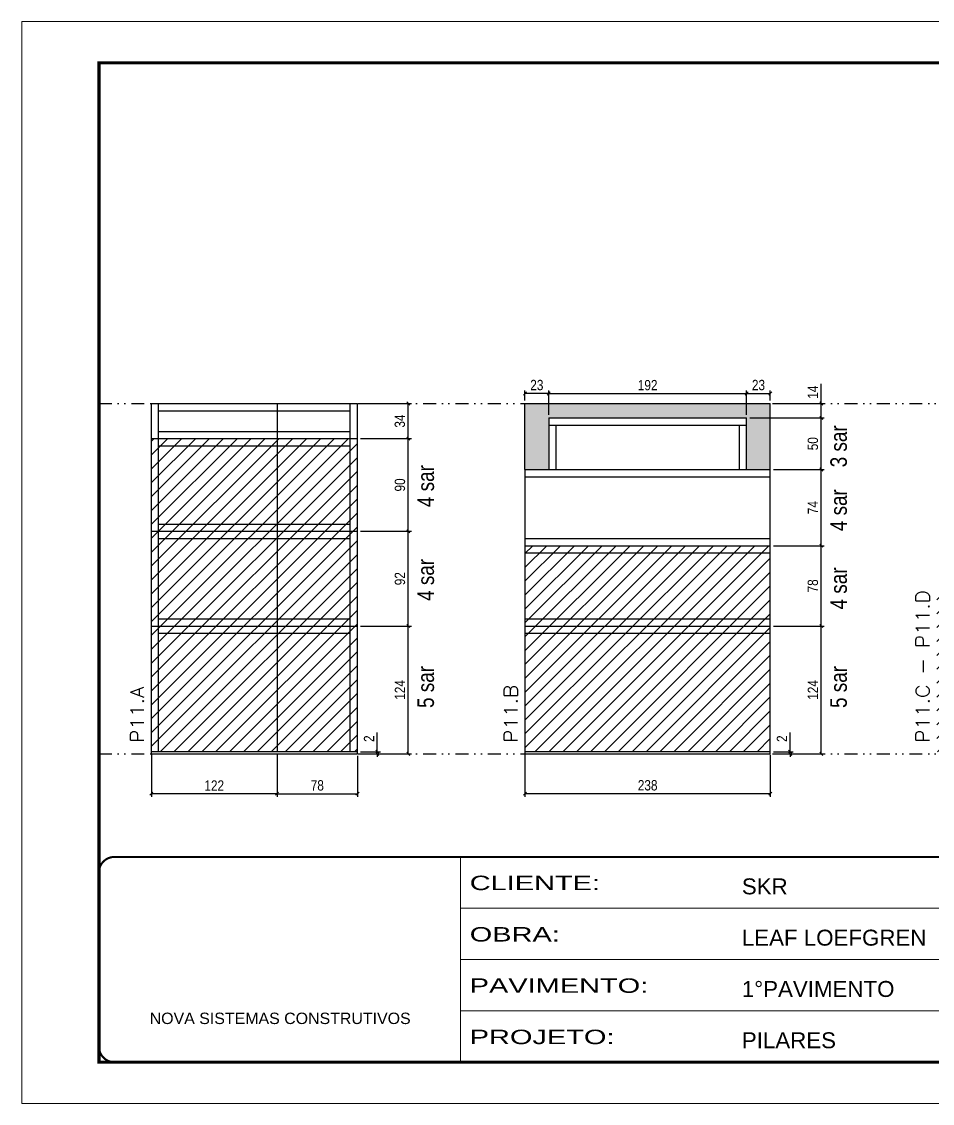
# Model space of a CAD drawing. Extents: x 14400 to 27878, y -21631 to 6985.
# Drawn here: x 19168 to 20052, y -6700 to -5650 of the extents above; entities that cross this region are included whole.
import ezdxf

# ---------------------------------------------------------------- set-up
doc = ezdxf.new("R2010")
doc.units = 0
for name, pattern in [('CONTINUO', [0]), ('DASHED', [0.75, 0.5, -0.25]), ('DIVIDE2', [0.625, 0.25, -0.125, 0, -0.125, 0, -0.125])]:
    doc.linetypes.add(name, pattern=pattern)
for name, color, linetype in [('COTA', 241, 'Continuous'), ('NOMENCLATURA', 7, 'Continuous'), ('Nível', 160, 'Continuous'), ('Painéis', 200, 'Continuous'), ('SARR_2.2x7', 40, 'Continuous')]:
    doc.layers.add(name, color=color, linetype=linetype)
for name, color, linetype, lineweight in [('Folhas', 255, 'Continuous', 9), ('Hachura', 251, 'Continuous', 9), ('SARRAFO DE PRESSAO', 251, 'DASHED', 9), ('Texto Seção', 7, 'Continuous', 15)]:
    doc.layers.add(name, color=color, linetype=linetype, lineweight=lineweight)
doc.styles.add('ARIAL', font='arial.ttf')
doc.styles.add('ARIAL_NARROW', font='ARIALN.TTF', dxfattribs={"height": 0.2})
doc.styles.add('COTA TECNICA', font='techl___.ttf', dxfattribs={"height": 10})
doc.styles.add('COTA TECNICA-50', font='techl___.ttf', dxfattribs={"height": 10})
doc.styles.add('REGUA-120', font='ROMANS.shx', dxfattribs={"height": 15})
doc.styles.add('Tecnologia', font='')
doc.styles.get('Tecnologia').set_extended_font_data('Forgotten Futurist')
doc.dimstyles.new('COTA PAINEL-50', dxfattribs={"dimtxt": 10, "dimasz": 3, "dimexe": 3, "dimexo": 3, "dimgap": 3, "dimtad": 1, "dimdec": 1, "dimzin": 12, "dimdsep": 46, "dimtxsty": 'COTA TECNICA-50', "dimblk1": 'OBLIQUE', "dimblk2": 'OBLIQUE', "dimsah": 1, "dimcen": 0.9, "dimclrd": 4, "dimclre": 4, "dimclrt": 240, "dimadec": 1, "dimazin": 3, "dimtfac": 1, "dimtdec": 1, "dimtmove": 0, "dimatfit": 3, "dimfxl": 1, "dimtolj": 1, "dimtzin": 12, "dimarcsym": 0})
doc.dimstyles.new('PAINEL', dxfattribs={"dimtxt": 10, "dimasz": 3, "dimexe": 3, "dimexo": 3, "dimgap": 3, "dimtad": 1, "dimdec": 1, "dimzin": 12, "dimdsep": 46, "dimtxsty": 'COTA TECNICA', "dimblk1": 'OBLIQUE', "dimblk2": 'OBLIQUE', "dimsah": 1, "dimcen": 0.9, "dimclrd": 4, "dimclre": 4, "dimclrt": 240, "dimadec": 1, "dimazin": 3, "dimtfac": 1, "dimtdec": 1, "dimtmove": 0, "dimatfit": 3, "dimfxl": 1, "dimtolj": 1, "dimtzin": 12, "dimarcsym": 0})

# ---------------------------------------------------------------- blocks, each defined once
blk = doc.blocks.new('9999999999')
at = {"color": 30, "linetype": 'CONTINUO'}
for p, q in [((98564.6, 34230.2), (98564.6, 34429.4)), ((98564.6, 34379.6), (99584, 34379.6)), ((98564.6, 34329.8), (99488, 34329.8)), ((98564.6, 34280), (99488, 34280))]:
    blk.add_line(p, q, dxfattribs=at)
at = {"color": 30, "linetype": 'CONTINUO', "const_width": 2}
blk.add_lwpolyline([(99584, 34230.2), (99584, 34414.4, 0.414214), (99569, 34429.4), (98229, 34429.4, 0.414214), (98214, 34414.4), (98214, 34245.2, 0.414214), (98229, 34230.2), (99584, 34230.2)], format="xyb", dxfattribs=at)
at = {"layer": 'Folhas'}
blk.add_lwpolyline([(98139, 34190.2), (99624, 34190.2), (99624, 35240.2), (98139, 35240.2)], close=True, dxfattribs=at)
at = {"layer": 'Folhas', "color": 30, "const_width": 3}
blk.add_lwpolyline([(98214, 34230.2), (99584, 34230.2), (99584, 35200.2), (98214, 35200.2)], close=True, dxfattribs=at)
at = {"color": 7, "linetype": 'Continuous', "ltscale": 5, "style": 'ARIAL'}
for s, height, p in [('SKR', 15.48, (98837.7, 34393.1)), ('LEAF LOEFGREN', 15.483, (98837.7, 34343.3)), ('1°PAVIMENTO', 15.483, (98837.7, 34293.5)), ('NOVA SISTEMAS CONSTRUTIVOS', 11.059, (98263.2, 34267.2)), ('PILARES', 15.48, (98837.7, 34243.7))]:
    blk.add_text(s, height=height, dxfattribs=at).set_placement(p)
at = {"layer": 'Folhas', "color": 7, "style": 'Tecnologia', "width": 1.5}
for s, p in [('CLIENTE:', (98573.7, 34397.2)), ('OBRA:', (98573.7, 34347.3)), ('PAVIMENTO:', (98573.7, 34297.5)), ('PROJETO:', (98573.7, 34247.7))]:
    blk.add_text(s, height=14, dxfattribs=at).set_placement(p)
blk = doc.blocks.new('_Oblique')
at = {"color": 0, "linetype": 'ByBlock', "lineweight": -2}
blk.add_line((-0.5, -0.5), (0.5, 0.5), dxfattribs=at)
blk = doc.blocks.new('*D1346')
at = {"layer": 'COTA', "color": 4, "lineweight": -2, "transparency": 16777216}
for p, q in [((19294.3, -6361.3), (19294.3, -6402.1)), ((19416.3, -6361.3), (19416.3, -6402.1)), ((19416.3, -6399.1), (19294.3, -6399.1))]:
    blk.add_line(p, q, dxfattribs=at)
at = {"layer": 'Defpoints', "color": 0, "transparency": 16777216}
for p in [(19294.3, -6358.3), (19416.3, -6358.3), (19294.3, -6399.1)]:
    blk.add_point(p, dxfattribs=at)
at = {"layer": 'COTA', "color": 4, "lineweight": -2, "transparency": 16777216, "xscale": 3, "yscale": 3, "zscale": 3, "rotation": 180}
blk.add_blockref('_Oblique', (19294.3, -6399.1), dxfattribs=at)
at = {"layer": 'COTA', "color": 4, "lineweight": -2, "transparency": 16777216, "xscale": 3, "yscale": 3, "zscale": 3}
blk.add_blockref('_Oblique', (19416.3, -6399.1), dxfattribs=at)
at = {"layer": 'COTA', "color": 240, "transparency": 16777216, "insert": (19355.3, -6391.1), "char_height": 10, "attachment_point": 5, "style": 'COTA TECNICA'}
blk.add_mtext('\\A1;122', dxfattribs=at)
blk = doc.blocks.new('*D1347')
at = {"layer": 'COTA', "color": 4, "lineweight": -2, "transparency": 16777216}
for p, q in [((19513.5, -6358.3), (19513.5, -6339.5)), ((19497.3, -6358.3), (19516.5, -6358.3)), ((19497.3, -6360.3), (19516.5, -6360.3)), ((19513.5, -6360.3), (19513.5, -6358.3)), ((19513.5, -6360.3), (19513.5, -6363.3))]:
    blk.add_line(p, q, dxfattribs=at)
at = {"layer": 'Defpoints', "color": 0, "transparency": 16777216}
for p in [(19494.3, -6358.3), (19494.3, -6360.3), (19513.5, -6360.3)]:
    blk.add_point(p, dxfattribs=at)
at = {"layer": 'COTA', "color": 4, "lineweight": -2, "transparency": 16777216, "xscale": 3, "yscale": 3, "zscale": 3}
for p, rotation in [((19513.5, -6358.3), 270), ((19513.5, -6360.3), 90)]:
    blk.add_blockref('_Oblique', p, dxfattribs=dict(at, rotation=rotation))
at = {"layer": 'COTA', "color": 240, "transparency": 16777216, "insert": (19505.5, -6345.6), "char_height": 10, "attachment_point": 5, "rotation": 90, "style": 'COTA TECNICA-50'}
blk.add_mtext('\\A1;2', dxfattribs=at)
blk = doc.blocks.new('*D1348')
at = {"layer": 'COTA', "color": 4, "lineweight": -2, "transparency": 16777216}
for p, q in [((19497.3, -6144.3), (19546.6, -6144.3)), ((19543.6, -6236.3), (19543.6, -6144.3)), ((19497.3, -6236.3), (19546.6, -6236.3))]:
    blk.add_line(p, q, dxfattribs=at)
at = {"layer": 'Defpoints', "color": 0, "transparency": 16777216}
for p in [(19494.3, -6144.3), (19543.6, -6144.3), (19494.3, -6236.3)]:
    blk.add_point(p, dxfattribs=at)
at = {"layer": 'COTA', "color": 4, "lineweight": -2, "transparency": 16777216, "xscale": 3, "yscale": 3, "zscale": 3}
for p, rotation in [((19543.6, -6144.3), 90), ((19543.6, -6236.3), 270)]:
    blk.add_blockref('_Oblique', p, dxfattribs=dict(at, rotation=rotation))
at = {"layer": 'COTA', "color": 240, "transparency": 16777216, "insert": (19535.5, -6190.3), "char_height": 10, "attachment_point": 5, "rotation": 90, "style": 'COTA TECNICA-50'}
blk.add_mtext('\\A1;92', dxfattribs=at)
blk = doc.blocks.new('*D1349')
at = {"layer": 'COTA', "color": 4, "linetype": 'ByBlock', "lineweight": -2, "transparency": 16777216}
for p, q in [((19497.3, -6236.3), (19546.6, -6236.3)), ((19543.6, -6360.3), (19543.6, -6236.3)), ((19497.3, -6360.3), (19546.6, -6360.3))]:
    blk.add_line(p, q, dxfattribs=at)
at = {"layer": 'Defpoints', "color": 0, "linetype": 'ByBlock', "transparency": 16777216}
for p in [(19494.3, -6236.3), (19543.6, -6236.3), (19494.3, -6360.3)]:
    blk.add_point(p, dxfattribs=at)
at = {"layer": 'COTA', "color": 4, "linetype": 'ByBlock', "lineweight": -2, "transparency": 16777216, "xscale": 3, "yscale": 3, "zscale": 3}
for p, rotation in [((19543.6, -6236.3), 90), ((19543.6, -6360.3), 270)]:
    blk.add_blockref('_Oblique', p, dxfattribs=dict(at, rotation=rotation))
at = {"layer": 'COTA', "color": 240, "linetype": 'ByBlock', "transparency": 16777216, "insert": (19535.5, -6298.3), "char_height": 10, "attachment_point": 5, "rotation": 90, "style": 'COTA TECNICA'}
blk.add_mtext('\\A1;124', dxfattribs=at)
blk = doc.blocks.new('*D1350')
at = {"layer": 'COTA', "color": 4, "linetype": 'ByBlock', "lineweight": -2, "transparency": 16777216}
for p, q in [((19497.3, -6236.3), (19546.6, -6236.3)), ((19543.6, -6360.3), (19543.6, -6236.3)), ((19497.3, -6360.3), (19546.6, -6360.3))]:
    blk.add_line(p, q, dxfattribs=at)
at = {"layer": 'Defpoints', "color": 0, "linetype": 'ByBlock', "transparency": 16777216}
for p in [(19494.3, -6236.3), (19543.6, -6236.3), (19494.3, -6360.3)]:
    blk.add_point(p, dxfattribs=at)
at = {"layer": 'COTA', "color": 4, "linetype": 'ByBlock', "lineweight": -2, "transparency": 16777216, "xscale": 3, "yscale": 3, "zscale": 3}
for p, rotation in [((19543.6, -6236.3), 90), ((19543.6, -6360.3), 270)]:
    blk.add_blockref('_Oblique', p, dxfattribs=dict(at, rotation=rotation))
at = {"layer": 'COTA', "color": 240, "linetype": 'ByBlock', "transparency": 16777216, "insert": (19535.5, -6298.3), "char_height": 10, "attachment_point": 5, "rotation": 90, "style": 'COTA TECNICA'}
blk.add_mtext('\\A1;124', dxfattribs=at)
blk = doc.blocks.new('*D1351')
at = {"layer": 'COTA', "color": 4, "lineweight": -2, "transparency": 16777216}
for p, q in [((19656.8, -6361.3), (19656.8, -6402.1)), ((19894.8, -6361.3), (19894.8, -6402.1)), ((19894.8, -6399.1), (19656.8, -6399.1))]:
    blk.add_line(p, q, dxfattribs=at)
at = {"layer": 'Defpoints', "color": 0, "transparency": 16777216}
for p in [(19656.8, -6358.3), (19894.8, -6358.3), (19656.8, -6399.1)]:
    blk.add_point(p, dxfattribs=at)
at = {"layer": 'COTA', "color": 4, "lineweight": -2, "transparency": 16777216, "xscale": 3, "yscale": 3, "zscale": 3, "rotation": 180}
blk.add_blockref('_Oblique', (19656.8, -6399.1), dxfattribs=at)
at = {"layer": 'COTA', "color": 4, "lineweight": -2, "transparency": 16777216, "xscale": 3, "yscale": 3, "zscale": 3}
blk.add_blockref('_Oblique', (19894.8, -6399.1), dxfattribs=at)
at = {"layer": 'COTA', "color": 240, "transparency": 16777216, "insert": (19775.8, -6390.9), "char_height": 10, "attachment_point": 5, "style": 'COTA TECNICA'}
blk.add_mtext('\\A1;238', dxfattribs=at)
blk = doc.blocks.new('*D1352')
at = {"layer": 'COTA', "color": 4, "lineweight": -2, "transparency": 16777216}
for p, q in [((19914.1, -6358.3), (19914.1, -6339.5)), ((19897.8, -6358.3), (19917.1, -6358.3)), ((19897.8, -6360.3), (19917.1, -6360.3)), ((19914.1, -6360.3), (19914.1, -6358.3)), ((19914.1, -6360.3), (19914.1, -6363.3))]:
    blk.add_line(p, q, dxfattribs=at)
at = {"layer": 'Defpoints', "color": 0, "transparency": 16777216}
for p in [(19894.8, -6358.3), (19894.8, -6360.3), (19914.1, -6360.3)]:
    blk.add_point(p, dxfattribs=at)
at = {"layer": 'COTA', "color": 4, "lineweight": -2, "transparency": 16777216, "xscale": 3, "yscale": 3, "zscale": 3}
for p, rotation in [((19914.1, -6358.3), 270), ((19914.1, -6360.3), 90)]:
    blk.add_blockref('_Oblique', p, dxfattribs=dict(at, rotation=rotation))
at = {"layer": 'COTA', "color": 240, "transparency": 16777216, "insert": (19906.1, -6345.6), "char_height": 10, "attachment_point": 5, "rotation": 90, "style": 'COTA TECNICA-50'}
blk.add_mtext('\\A1;2', dxfattribs=at)
blk = doc.blocks.new('*D1353')
at = {"layer": 'COTA', "color": 4, "linetype": 'ByBlock', "lineweight": -2, "transparency": 16777216}
for p, q in [((19897.8, -6236.3), (19947.2, -6236.3)), ((19944.2, -6360.3), (19944.2, -6236.3)), ((19897.8, -6360.3), (19947.2, -6360.3))]:
    blk.add_line(p, q, dxfattribs=at)
at = {"layer": 'Defpoints', "color": 0, "linetype": 'ByBlock', "transparency": 16777216}
for p in [(19894.8, -6236.3), (19944.2, -6236.3), (19894.8, -6360.3)]:
    blk.add_point(p, dxfattribs=at)
at = {"layer": 'COTA', "color": 4, "linetype": 'ByBlock', "lineweight": -2, "transparency": 16777216, "xscale": 3, "yscale": 3, "zscale": 3}
for p, rotation in [((19944.2, -6236.3), 90), ((19944.2, -6360.3), 270)]:
    blk.add_blockref('_Oblique', p, dxfattribs=dict(at, rotation=rotation))
at = {"layer": 'COTA', "color": 240, "linetype": 'ByBlock', "transparency": 16777216, "insert": (19936.1, -6298.3), "char_height": 10, "attachment_point": 5, "rotation": 90, "style": 'COTA TECNICA'}
blk.add_mtext('\\A1;124', dxfattribs=at)
blk = doc.blocks.new('*D1354')
at = {"layer": 'COTA', "color": 4, "linetype": 'ByBlock', "lineweight": -2, "transparency": 16777216}
for p, q in [((19897.8, -6236.3), (19947.2, -6236.3)), ((19944.2, -6360.3), (19944.2, -6236.3)), ((19897.8, -6360.3), (19947.2, -6360.3))]:
    blk.add_line(p, q, dxfattribs=at)
at = {"layer": 'Defpoints', "color": 0, "linetype": 'ByBlock', "transparency": 16777216}
for p in [(19894.8, -6236.3), (19944.2, -6236.3), (19894.8, -6360.3)]:
    blk.add_point(p, dxfattribs=at)
at = {"layer": 'COTA', "color": 4, "linetype": 'ByBlock', "lineweight": -2, "transparency": 16777216, "xscale": 3, "yscale": 3, "zscale": 3}
for p, rotation in [((19944.2, -6236.3), 90), ((19944.2, -6360.3), 270)]:
    blk.add_blockref('_Oblique', p, dxfattribs=dict(at, rotation=rotation))
at = {"layer": 'COTA', "color": 240, "linetype": 'ByBlock', "transparency": 16777216, "insert": (19936.1, -6298.3), "char_height": 10, "attachment_point": 5, "rotation": 90, "style": 'COTA TECNICA'}
blk.add_mtext('\\A1;124', dxfattribs=at)
blk = doc.blocks.new('*D1359')
at = {"layer": 'COTA', "color": 4, "lineweight": -2, "transparency": 16777216}
for p, q in [((19416.3, -6361.3), (19416.3, -6402.1)), ((19494.3, -6362.3), (19494.3, -6402.1)), ((19416.3, -6399.1), (19494.3, -6399.1))]:
    blk.add_line(p, q, dxfattribs=at)
at = {"layer": 'Defpoints', "color": 0, "transparency": 16777216}
for p in [(19416.3, -6358.3), (19494.3, -6359.3), (19494.3, -6399.1)]:
    blk.add_point(p, dxfattribs=at)
at = {"layer": 'COTA', "color": 4, "lineweight": -2, "transparency": 16777216, "xscale": 3, "yscale": 3, "zscale": 3, "rotation": 180}
blk.add_blockref('_Oblique', (19416.3, -6399.1), dxfattribs=at)
at = {"layer": 'COTA', "color": 4, "lineweight": -2, "transparency": 16777216, "xscale": 3, "yscale": 3, "zscale": 3}
blk.add_blockref('_Oblique', (19494.3, -6399.1), dxfattribs=at)
at = {"layer": 'COTA', "color": 240, "transparency": 16777216, "insert": (19455.3, -6391), "char_height": 10, "attachment_point": 5, "style": 'COTA TECNICA'}
blk.add_mtext('\\A1;78', dxfattribs=at)
blk = doc.blocks.new('*D1394')
at = {"layer": 'COTA', "color": 4, "lineweight": -2, "transparency": 16777216}
for p, q in [((19497.3, -6054.3), (19546.6, -6054.3)), ((19543.6, -6144.3), (19543.6, -6054.3)), ((19497.3, -6144.3), (19546.6, -6144.3))]:
    blk.add_line(p, q, dxfattribs=at)
at = {"layer": 'Defpoints', "color": 0, "transparency": 16777216}
for p in [(19494.3, -6054.3), (19543.6, -6054.3), (19494.3, -6144.3)]:
    blk.add_point(p, dxfattribs=at)
at = {"layer": 'COTA', "color": 4, "lineweight": -2, "transparency": 16777216, "xscale": 3, "yscale": 3, "zscale": 3}
for p, rotation in [((19543.6, -6054.3), 90), ((19543.6, -6144.3), 270)]:
    blk.add_blockref('_Oblique', p, dxfattribs=dict(at, rotation=rotation))
at = {"layer": 'COTA', "color": 240, "transparency": 16777216, "insert": (19535.5, -6099.3), "char_height": 10, "attachment_point": 5, "rotation": 90, "style": 'COTA TECNICA'}
blk.add_mtext('\\A1;90', dxfattribs=at)
blk = doc.blocks.new('*D4630')
at = {"layer": 'COTA', "color": 4, "lineweight": -2, "transparency": 16777216}
for p, q in [((19497.3, -6020.3), (19546.6, -6020.3)), ((19543.6, -6054.3), (19543.6, -6020.3)), ((19497.3, -6054.3), (19546.6, -6054.3))]:
    blk.add_line(p, q, dxfattribs=at)
at = {"layer": 'Defpoints', "color": 0, "transparency": 16777216}
for p in [(19494.3, -6020.3), (19543.6, -6020.3), (19494.3, -6054.3)]:
    blk.add_point(p, dxfattribs=at)
at = {"layer": 'COTA', "color": 4, "lineweight": -2, "transparency": 16777216, "xscale": 3, "yscale": 3, "zscale": 3}
for p, rotation in [((19543.6, -6020.3), 90), ((19543.6, -6054.3), 270)]:
    blk.add_blockref('_Oblique', p, dxfattribs=dict(at, rotation=rotation))
at = {"layer": 'COTA', "color": 240, "transparency": 16777216, "insert": (19535.4, -6037.3), "char_height": 10, "attachment_point": 5, "rotation": 90, "style": 'COTA TECNICA'}
blk.add_mtext('\\A1;34', dxfattribs=at)
blk = doc.blocks.new('*D4632')
at = {"layer": 'COTA', "color": 4, "lineweight": -2, "transparency": 16777216}
for p, q in [((19897.8, -6158.3), (19947.2, -6158.3)), ((19944.2, -6236.3), (19944.2, -6158.3)), ((19897.8, -6236.3), (19947.2, -6236.3))]:
    blk.add_line(p, q, dxfattribs=at)
at = {"layer": 'Defpoints', "color": 0, "transparency": 16777216}
for p in [(19894.8, -6158.3), (19944.2, -6158.3), (19894.8, -6236.3)]:
    blk.add_point(p, dxfattribs=at)
at = {"layer": 'COTA', "color": 4, "lineweight": -2, "transparency": 16777216, "xscale": 3, "yscale": 3, "zscale": 3}
for p, rotation in [((19944.2, -6158.3), 90), ((19944.2, -6236.3), 270)]:
    blk.add_blockref('_Oblique', p, dxfattribs=dict(at, rotation=rotation))
at = {"layer": 'COTA', "color": 240, "transparency": 16777216, "insert": (19936.1, -6197.3), "char_height": 10, "attachment_point": 5, "rotation": 90, "style": 'COTA TECNICA'}
blk.add_mtext('\\A1;78', dxfattribs=at)
blk = doc.blocks.new('*D4633')
at = {"layer": 'COTA', "color": 4, "lineweight": -2, "transparency": 16777216}
for p, q in [((19897.8, -6084.3), (19947.2, -6084.3)), ((19944.2, -6158.3), (19944.2, -6084.3)), ((19897.8, -6158.3), (19947.2, -6158.3))]:
    blk.add_line(p, q, dxfattribs=at)
at = {"layer": 'Defpoints', "color": 0, "transparency": 16777216}
for p in [(19894.8, -6084.3), (19944.2, -6084.3), (19894.8, -6158.3)]:
    blk.add_point(p, dxfattribs=at)
at = {"layer": 'COTA', "color": 4, "lineweight": -2, "transparency": 16777216, "xscale": 3, "yscale": 3, "zscale": 3}
for p, rotation in [((19944.2, -6084.3), 90), ((19944.2, -6158.3), 270)]:
    blk.add_blockref('_Oblique', p, dxfattribs=dict(at, rotation=rotation))
at = {"layer": 'COTA', "color": 240, "transparency": 16777216, "insert": (19936.1, -6121.3), "char_height": 10, "attachment_point": 5, "rotation": 90, "style": 'COTA TECNICA'}
blk.add_mtext('\\A1;74', dxfattribs=at)
blk = doc.blocks.new('*D4634')
at = {"layer": 'COTA', "color": 4, "lineweight": -2, "transparency": 16777216}
for p, q in [((19874.8, -6034.3), (19947.2, -6034.3)), ((19944.2, -6084.3), (19944.2, -6034.3)), ((19897.8, -6084.3), (19947.2, -6084.3))]:
    blk.add_line(p, q, dxfattribs=at)
at = {"layer": 'Defpoints', "color": 0, "transparency": 16777216}
for p in [(19871.8, -6034.3), (19944.2, -6034.3), (19894.8, -6084.3)]:
    blk.add_point(p, dxfattribs=at)
at = {"layer": 'COTA', "color": 4, "lineweight": -2, "transparency": 16777216, "xscale": 3, "yscale": 3, "zscale": 3}
for p, rotation in [((19944.2, -6034.3), 90), ((19944.2, -6084.3), 270)]:
    blk.add_blockref('_Oblique', p, dxfattribs=dict(at, rotation=rotation))
at = {"layer": 'COTA', "color": 240, "transparency": 16777216, "insert": (19936.1, -6059.3), "char_height": 10, "attachment_point": 5, "rotation": 90, "style": 'COTA TECNICA'}
blk.add_mtext('\\A1;50', dxfattribs=at)
blk = doc.blocks.new('*D4635')
at = {"layer": 'COTA', "color": 4, "lineweight": -2, "transparency": 16777216}
for p, q in [((19944.2, -6020.3), (19944.2, -6001.2)), ((19897.8, -6020.3), (19947.2, -6020.3)), ((19944.2, -6034.3), (19944.2, -6020.3)), ((19874.8, -6034.3), (19947.2, -6034.3))]:
    blk.add_line(p, q, dxfattribs=at)
at = {"layer": 'Defpoints', "color": 0, "transparency": 16777216}
for p in [(19894.8, -6020.3), (19944.2, -6020.3), (19871.8, -6034.3)]:
    blk.add_point(p, dxfattribs=at)
at = {"layer": 'COTA', "color": 4, "lineweight": -2, "transparency": 16777216, "xscale": 3, "yscale": 3, "zscale": 3}
for p, rotation in [((19944.2, -6020.3), 90), ((19944.2, -6034.3), 270)]:
    blk.add_blockref('_Oblique', p, dxfattribs=dict(at, rotation=rotation))
at = {"layer": 'COTA', "color": 240, "transparency": 16777216, "insert": (19936.1, -6009.3), "char_height": 10, "attachment_point": 5, "rotation": 90, "style": 'COTA TECNICA'}
blk.add_mtext('\\A1;14', dxfattribs=at)
blk = doc.blocks.new('*D4636')
at = {"layer": 'COTA', "color": 4, "lineweight": -2, "transparency": 16777216}
for p, q in [((19656.8, -6017.3), (19656.8, -6007.6)), ((19679.8, -6010.6), (19656.8, -6010.6)), ((19679.8, -6031.3), (19679.8, -6007.6))]:
    blk.add_line(p, q, dxfattribs=at)
at = {"layer": 'Defpoints', "color": 0, "transparency": 16777216}
for p in [(19656.8, -6010.6), (19656.8, -6020.3), (19679.8, -6034.3)]:
    blk.add_point(p, dxfattribs=at)
at = {"layer": 'COTA', "color": 4, "lineweight": -2, "transparency": 16777216, "xscale": 3, "yscale": 3, "zscale": 3, "rotation": 180}
blk.add_blockref('_Oblique', (19656.8, -6010.6), dxfattribs=at)
at = {"layer": 'COTA', "color": 4, "lineweight": -2, "transparency": 16777216, "xscale": 3, "yscale": 3, "zscale": 3}
blk.add_blockref('_Oblique', (19679.8, -6010.6), dxfattribs=at)
at = {"layer": 'COTA', "color": 240, "transparency": 16777216, "insert": (19668.3, -6002.4), "char_height": 10, "attachment_point": 5, "style": 'COTA TECNICA'}
blk.add_mtext('\\A1;23', dxfattribs=at)
blk = doc.blocks.new('*D4637')
at = {"layer": 'COTA', "color": 4, "lineweight": -2, "transparency": 16777216}
for p, q in [((19679.8, -6031.3), (19679.8, -6007.6)), ((19679.8, -6010.6), (19871.8, -6010.6)), ((19871.8, -6031.3), (19871.8, -6007.6))]:
    blk.add_line(p, q, dxfattribs=at)
at = {"layer": 'Defpoints', "color": 0, "transparency": 16777216}
for p in [(19871.8, -6010.6), (19679.8, -6034.3), (19871.8, -6034.3)]:
    blk.add_point(p, dxfattribs=at)
at = {"layer": 'COTA', "color": 4, "lineweight": -2, "transparency": 16777216, "xscale": 3, "yscale": 3, "zscale": 3, "rotation": 180}
blk.add_blockref('_Oblique', (19679.8, -6010.6), dxfattribs=at)
at = {"layer": 'COTA', "color": 4, "lineweight": -2, "transparency": 16777216, "xscale": 3, "yscale": 3, "zscale": 3}
blk.add_blockref('_Oblique', (19871.8, -6010.6), dxfattribs=at)
at = {"layer": 'COTA', "color": 240, "transparency": 16777216, "insert": (19775.8, -6002.5), "char_height": 10, "attachment_point": 5, "style": 'COTA TECNICA'}
blk.add_mtext('\\A1;192', dxfattribs=at)
blk = doc.blocks.new('*D4638')
at = {"layer": 'COTA', "color": 4, "lineweight": -2, "transparency": 16777216}
for p, q in [((19871.8, -6031.3), (19871.8, -6007.6)), ((19871.8, -6010.6), (19894.8, -6010.6)), ((19894.8, -6017.3), (19894.8, -6007.6))]:
    blk.add_line(p, q, dxfattribs=at)
at = {"layer": 'Defpoints', "color": 0, "transparency": 16777216}
for p in [(19894.8, -6010.6), (19894.8, -6020.3), (19871.8, -6034.3)]:
    blk.add_point(p, dxfattribs=at)
at = {"layer": 'COTA', "color": 4, "lineweight": -2, "transparency": 16777216, "xscale": 3, "yscale": 3, "zscale": 3, "rotation": 180}
blk.add_blockref('_Oblique', (19871.8, -6010.6), dxfattribs=at)
at = {"layer": 'COTA', "color": 4, "lineweight": -2, "transparency": 16777216, "xscale": 3, "yscale": 3, "zscale": 3}
blk.add_blockref('_Oblique', (19894.8, -6010.6), dxfattribs=at)
at = {"layer": 'COTA', "color": 240, "transparency": 16777216, "insert": (19883.3, -6002.4), "char_height": 10, "attachment_point": 5, "style": 'COTA TECNICA'}
blk.add_mtext('\\A1;23', dxfattribs=at)

msp = doc.modelspace()

# ---------------------------------------------------------------- hatches: boundary and pattern name
at = {"layer": 'COTA'}
h = msp.add_hatch(dxfattribs=at)
h.set_pattern_fill('AR-CONC', color=256, scale=0.03)
h.paths.add_polyline_path([(19656.8, -6020.32), (19656.8, -6084.32), (19679.8, -6084.32), (19679.8, -6034.32), (19871.8, -6034.32), (19871.8, -6084.32), (19894.8, -6084.32), (19894.8, -6020.32)])
at = {"layer": 'Hachura', "linetype": 'ByBlock'}
h = msp.add_hatch(dxfattribs=at)
h.set_pattern_fill('ANSI31', color=256, scale=3)
h.paths.add_polyline_path([(19416.25, -6054.32), (19294.25, -6054.32), (19294.25, -6144.32), (19416.25, -6144.32)])
h.paths.add_polyline_path([(19416.25, -6144.32), (19494.25, -6144.32), (19494.25, -6054.32), (19416.25, -6054.32)])
h.paths.add_polyline_path([(19494.25, -6236.32), (19494.25, -6144.32), (19416.25, -6144.32), (19416.25, -6236.32)])
h.paths.add_polyline_path([(19416.25, -6236.32), (19416.25, -6144.32), (19294.25, -6144.32), (19294.25, -6236.32)])
h.paths.add_polyline_path([(19294.25, -6358.32), (19416.25, -6358.32), (19416.25, -6236.32), (19294.25, -6236.32)])
h.paths.add_polyline_path([(19494.25, -6236.32), (19416.25, -6236.32), (19416.25, -6358.32), (19494.25, -6358.32)])
h.paths.add_polyline_path([(19894.8, -6358.32), (19894.8, -6236.32), (19656.8, -6236.32), (19656.8, -6358.32)])
h.paths.add_polyline_path([(19894.8, -6236.32), (19894.8, -6158.32), (19656.8, -6158.32), (19656.8, -6236.32)])
h.paths.add_polyline_path([(20075.38, -6208.34), (20056.38, -6208.34), (20056.38, -6358.32), (20075.38, -6358.32)])
h.paths.add_polyline_path([(20332.19, -6236.32), (20332.19, -6168.32), (20210.19, -6168.32), (20210.19, -6236.32)])
h.paths.add_polyline_path([(20470.19, -6236.32), (20470.19, -6168.32), (20332.19, -6168.32), (20332.19, -6236.32)])
h.paths.add_polyline_path([(20470.19, -6358.32), (20470.19, -6236.32), (20332.19, -6236.32), (20332.19, -6358.32)])
h.paths.add_polyline_path([(20332.19, -6358.32), (20332.19, -6236.32), (20210.19, -6236.32), (20210.19, -6358.32)])

# ---------------------------------------------------------------- linework, layer by layer
at = {"layer": 'COTA'}
for p, q in [((19656.8, -6020.32), (19894.8, -6020.32)), ((19656.8, -6084.32), (19656.8, -6020.32)), ((19894.8, -6084.32), (19894.8, -6020.32))]:
    msp.add_line(p, q, dxfattribs=at)
at = {"layer": 'Nível', "color": 4, "linetype": 'DIVIDE2', "ltscale": 50}
for p, q in [((19243.47, -6020.32), (20613.47, -6020.32)), ((19243.47, -6360.32), (20613.47, -6360.32))]:
    msp.add_line(p, q, dxfattribs=at)
at = {"layer": 'Painéis'}
for p, q in [((19294.25, -6020.32), (19294.25, -6358.32)), ((19294.25, -6020.32), (19494.25, -6020.32)), ((19416.25, -6020.32), (19416.25, -6358.32)), ((19494.25, -6358.32), (19494.25, -6020.32)), ((19679.8, -6034.32), (19871.8, -6034.32)), ((19679.8, -6034.32), (19679.8, -6084.32)), ((19871.8, -6084.32), (19871.8, -6034.32)), ((19294.25, -6054.32), (19494.25, -6054.32)), ((19656.8, -6084.32), (19656.8, -6358.32)), ((19656.8, -6084.32), (19894.8, -6084.32)), ((19894.8, -6358.32), (19894.8, -6084.32)), ((19294.25, -6144.32), (19494.25, -6144.32)), ((19656.8, -6158.32), (19894.8, -6158.32)), ((19294.25, -6236.32), (19494.25, -6236.32)), ((19656.8, -6236.32), (19894.8, -6236.32))]:
    msp.add_line(p, q, dxfattribs=at)
for points in [[(19494.25, -6358.32), (19294.25, -6358.32), (19294.25, -6360.32), (19494.25, -6360.32)], [(19894.8, -6358.32), (19656.8, -6358.32), (19656.8, -6360.32), (19894.8, -6360.32)]]:
    msp.add_lwpolyline(points, close=True, dxfattribs=at)
at = {"layer": 'SARR_2.2x7'}
for p, q in [((19301.25, -6054.32), (19301.25, -6020.32)), ((19487.25, -6054.32), (19487.25, -6020.32)), ((19301.25, -6027.32), (19416.25, -6027.32)), ((19416.25, -6027.32), (19487.25, -6027.32)), ((19301.25, -6047.32), (19416.25, -6047.32)), ((19416.25, -6047.32), (19487.25, -6047.32)), ((19679.8, -6041.32), (19871.8, -6041.32)), ((19686.8, -6041.32), (19686.8, -6084.32)), ((19864.8, -6084.32), (19864.8, -6041.32)), ((19301.25, -6236.32), (19301.25, -6054.32)), ((19487.25, -6236.32), (19487.25, -6054.32)), ((19301.25, -6061.32), (19416.25, -6061.32)), ((19416.25, -6061.32), (19487.25, -6061.32)), ((19656.8, -6091.32), (19894.8, -6091.32)), ((19301.25, -6137.32), (19416.25, -6137.32)), ((19416.25, -6137.32), (19487.25, -6137.32)), ((19301.25, -6151.32), (19416.25, -6151.32)), ((19416.25, -6151.32), (19487.25, -6151.32)), ((19656.8, -6151.32), (19894.8, -6151.32)), ((19656.8, -6165.32), (19894.8, -6165.32)), ((19301.25, -6229.32), (19416.25, -6229.32)), ((19301.25, -6358.32), (19301.25, -6236.32)), ((19416.25, -6229.32), (19487.25, -6229.32)), ((19487.25, -6358.32), (19487.25, -6236.32)), ((19656.8, -6229.32), (19894.8, -6229.32)), ((19301.25, -6243.32), (19416.25, -6243.32)), ((19416.25, -6243.32), (19487.25, -6243.32)), ((19656.8, -6243.32), (19894.8, -6243.32))]:
    msp.add_line(p, q, dxfattribs=at)

# ---------------------------------------------------------------- block references
at = {"layer": 'SARRAFO DE PRESSAO', "color": 6, "linetype": 'ByBlock'}
msp.add_blockref('9999999999', (-78970.51, -40889.8), dxfattribs=at)

# ---------------------------------------------------------------- texts
at = {"layer": 'NOMENCLATURA', "style": 'ARIAL_NARROW'}
for s, p in [('3 sar', (19969.04, -6082.2)), ('4 sar', (19568.5, -6120.85)), ('4 sar', (19969.04, -6144.2)), ('4 sar', (19568.5, -6211.85)), ('4 sar', (19969.04, -6220.2)), ('5 sar', (19568.5, -6315.8)), ('5 sar', (19969.04, -6315.8))]:
    msp.add_text(s, height=16, rotation=90, dxfattribs=at).set_placement(p)
at = {"layer": 'Texto Seção', "style": 'REGUA-120', "width": 1.1}
for s, p in [('P11.C - P11.D', (20049.13, -6349.55)), ('P11.A', (19287, -6349.55)), ('P11.B', (19649.55, -6349.55))]:
    msp.add_text(s, height=13, rotation=90, dxfattribs=at).set_placement(p)

# ---------------------------------------------------------------- dimensions: what is measured, and where the dimension line sits
at = {"layer": 'COTA'}
for base, p1, p2, picture, middle in [((19656.8, -6010.63), (19679.8, -6034.32), (19656.8, -6020.32), '*D4636', (19668.3, -6002.41)), ((19871.8, -6010.63), (19679.8, -6034.32), (19871.8, -6034.32), '*D4637', (19775.8, -6002.54)), ((19894.8, -6010.63), (19871.8, -6034.32), (19894.8, -6020.32), '*D4638', (19883.3, -6002.41)), ((19494.25, -6399.14), (19416.25, -6358.32), (19494.25, -6359.32), '*D1359', (19455.25, -6391.04))]:
    dim = msp.add_linear_dim(base=base, p1=p1, p2=p2, dimstyle='PAINEL', dxfattribs=at)
    dim.commit()
    dim.dimension.update_dxf_attribs({"geometry": picture, "text_midpoint": middle})
for base, p1, p2, dimstyle, picture, middle in [((19944.17, -6020.32), (19871.8, -6034.32), (19894.8, -6020.32), 'PAINEL', '*D4635', (19936.09, -6009.26)), ((19543.62, -6020.32), (19494.25, -6054.32), (19494.25, -6020.32), 'PAINEL', '*D4630', (19535.4, -6037.32)), ((19944.17, -6034.32), (19894.8, -6084.32), (19871.8, -6034.32), 'PAINEL', '*D4634', (19936.06, -6059.32)), ((19543.62, -6054.32), (19494.25, -6144.32), (19494.25, -6054.32), 'PAINEL', '*D1394', (19535.49, -6099.32)), ((19543.62, -6144.32), (19494.25, -6236.32), (19494.25, -6144.32), 'COTA PAINEL-50', '*D1348', (19535.53, -6190.32)), ((19944.17, -6158.32), (19894.8, -6236.32), (19894.8, -6158.32), 'PAINEL', '*D4632', (19936.07, -6197.32))]:
    dim = msp.add_linear_dim(base=base, p1=p1, p2=p2, angle=90, dimstyle=dimstyle, dxfattribs=at)
    dim.commit()
    dim.dimension.update_dxf_attribs({"geometry": picture, "text_midpoint": middle})
for base, p1, p2, angle, override, picture, middle in [((19944.17, -6084.32), (19894.8, -6158.32), (19894.8, -6084.32), 90, {"dimtmove": 1}, '*D4633', (19936.09, -6121.32)), ((19294.25, -6399.14), (19416.25, -6358.32), (19294.25, -6358.32), 180, {"dimarcsym": 2}, '*D1346', (19355.25, -6391.08)), ((19656.8, -6399.14), (19894.8, -6358.32), (19656.8, -6358.32), 180, {"dimarcsym": 2}, '*D1351', (19775.8, -6390.9))]:
    dim = msp.add_linear_dim(base=base, p1=p1, p2=p2, angle=angle, dimstyle='PAINEL', override=override, dxfattribs=at)
    dim.commit()
    dim.dimension.update_dxf_attribs({"geometry": picture, "text_midpoint": middle})
at = {"layer": 'COTA', "linetype": 'ByBlock'}
for p1, p2, picture, middle in [((19494.25, -6360.32), (19494.25, -6236.32), '*D1349', (19535.55, -6298.32)), ((19494.25, -6360.32), (19494.25, -6236.32), '*D1350', (19535.55, -6298.32)), ((19894.8, -6360.32), (19894.8, -6236.32), '*D1353', (19936.09, -6298.32)), ((19894.8, -6360.32), (19894.8, -6236.32), '*D1354', (19936.09, -6298.32))]:
    dim = msp.add_aligned_dim(p1=p1, p2=p2, distance=-49.37, dimstyle='PAINEL', dxfattribs=at)
    dim.commit()
    dim.dimension.update_dxf_attribs({"geometry": picture, "text_midpoint": middle})
at = {"layer": 'COTA'}
for base, p1, p2, picture, middle in [((19513.51, -6360.32), (19494.25, -6358.32), (19494.25, -6360.32), '*D1347', (19513.51, -6345.57)), ((19914.06, -6360.32), (19894.8, -6358.32), (19894.8, -6360.32), '*D1352', (19914.06, -6345.57))]:
    dim = msp.add_linear_dim(base=base, p1=p1, p2=p2, angle=90, dimstyle='COTA PAINEL-50', dxfattribs=at)
    dim.commit()
    dim.dimension.update_dxf_attribs({"geometry": picture, "text_midpoint": middle, "dimtype": 160})

doc.saveas('drawing.dxf')
